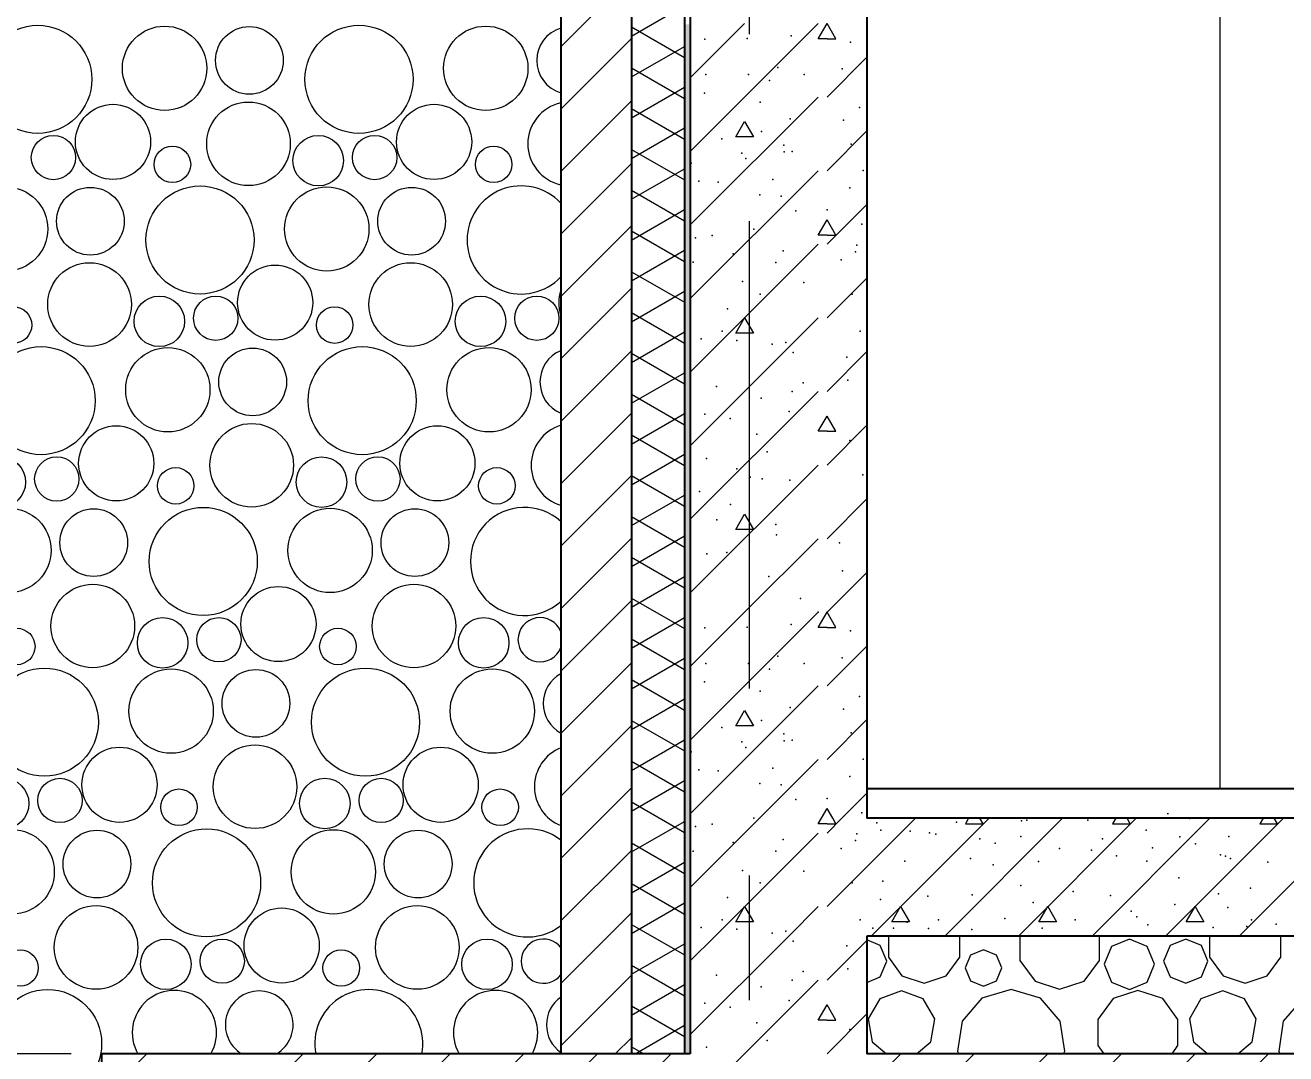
# Model space of a CAD drawing. Header units: millimetres. Extents: x 18162 to 7085488, y 72188 to 247925.
# Drawn here: x 4242883 to 4245025, y 100003 to 101750 of the extents above; entities that cross this region are included whole.
import ezdxf
from ezdxf.enums import TextEntityAlignment as Align

# ---------------------------------------------------------------- set-up
doc = ezdxf.new("R2010")
doc.units = ezdxf.units.MM
doc.header["$MEASUREMENT"] = 0
doc.linetypes.add('Double Dashed', pattern=[1093.611073, 529.166651, -211.666656, 141.111112, -211.666656])
for name, color, linetype in [('Archicad Doors', 7, 'Continuous'), ('Structural - Bearing', 7, 'Continuous'), ('Structural - Grid', 7, 'Continuous')]:
    doc.layers.add(name, color=color, linetype=linetype)
doc.styles.add('GENERATED_STYLE_3', font='', dxfattribs={"width": 0.8})
doc.styles.get('GENERATED_STYLE_3').set_extended_font_data('ISOCPEUR MON')
doc.dimstyles.new('GENERATED_STYLE__12', dxfattribs={"dimtxt": 330.000007, "dimasz": 171, "dimexe": 0.18, "dimexo": 150, "dimgap": 0, "dimtad": 1, "dimdec": 0, "dimzin": 0, "dimdsep": 46, "dimtxsty": 'GENERATED_STYLE_3', "dimblk": 'ARROWHEAD_2', "dimblk1": 'ARROWHEAD_2', "dimblk2": 'ARROWHEAD_2', "dimcen": 0.09, "dimclrd": 13, "dimclre": 13, "dimclrt": 13, "dimadec": 0, "dimazin": 0, "dimtfac": 1, "dimtdec": 4, "dimtmove": 0, "dimatfit": 3, "dimfxl": 1, "dimtolj": 1, "dimtzin": 0, "dimarcsym": 0})

# ---------------------------------------------------------------- blocks, each defined once
blk = doc.blocks.new('*X1251', base_point=(4294986.6, 104752.7))
at = {"color": 254, "linetype": 'Continuous', "lineweight": 13}
for centre, radius in [((4242904.7, 101657.9), 91.8), ((4243120.1, 101676.6), 71.6), ((4243264.1, 101689.9), 57.5), ((4243450.3, 101657.9), 91.8), ((4243665.6, 101676.6), 71.6), ((4243032.4, 101551.6), 63.8), ((4243262.6, 101548.3), 71), ((4243577.9, 101551.6), 63.8), ((4242931.3, 101525), 37.6), ((4243381.1, 101519.7), 42.9), ((4243476.9, 101525), 37.6), ((4243133.4, 101513.4), 31), ((4243679, 101513.4), 31), ((4242850.1, 101403.6), 71.6), ((4242994.1, 101416.9), 57.5), ((4243180.3, 101385), 91.8), ((4243395.6, 101403.6), 71.6), ((4243539.7, 101416.9), 57.5), ((4242992.6, 101275.3), 71), ((4243538.1, 101275.3), 71), ((4243307.9, 101278.6), 63.8), ((4243111.1, 101246.7), 42.9), ((4243206.9, 101252), 37.6), ((4243656.7, 101246.7), 42.9), ((4243752.4, 101252), 37.6), ((4242863.4, 101240.4), 31), ((4243409, 101240.4), 31), ((4242910.3, 101112), 91.8), ((4243125.6, 101130.6), 71.6), ((4243269.7, 101143.9), 57.5), ((4243455.8, 101112), 91.8), ((4243671.2, 101130.6), 71.6), ((4243037.9, 101005.6), 63.8), ((4243268.1, 101002.3), 71), ((4243583.5, 101005.6), 63.8), ((4242841.1, 100973.7), 42.9), ((4242936.9, 100979), 37.6), ((4243386.7, 100973.7), 42.9), ((4243482.4, 100979), 37.6), ((4243139, 100967.4), 31), ((4243684.5, 100967.4), 31), ((4242855.6, 100857.7), 71.6), ((4242999.7, 100870.9), 57.5), ((4243185.8, 100839), 91.8), ((4243401.2, 100857.7), 71.6), ((4243545.2, 100870.9), 57.5), ((4242998.1, 100729.3), 71), ((4243313.5, 100732.6), 63.8), ((4243543.7, 100729.3), 71), ((4242869, 100694.5), 31), ((4243116.7, 100700.7), 42.9), ((4243212.4, 100706), 37.6), ((4243414.5, 100694.5), 31), ((4243662.2, 100700.7), 42.9), ((4242915.8, 100566), 91.8), ((4243131.2, 100584.7), 71.6), ((4243275.2, 100597.9), 57.5), ((4243461.4, 100566), 91.8), ((4243676.7, 100584.7), 71.6), ((4243043.5, 100459.6), 63.8), ((4243273.7, 100456.3), 71), ((4243589, 100459.6), 63.8), ((4242846.7, 100427.7), 42.9), ((4242942.4, 100433), 37.6), ((4243392.2, 100427.7), 42.9), ((4243488, 100433), 37.6), ((4243144.5, 100421.5), 31), ((4243690.1, 100421.5), 31), ((4242861.2, 100311.7), 71.6), ((4243005.2, 100324.9), 57.5), ((4243191.4, 100293), 91.8), ((4243406.7, 100311.7), 71.6), ((4243550.8, 100324.9), 57.5), ((4243003.7, 100183.3), 71), ((4243549.3, 100183.3), 71), ((4243319, 100186.6), 63.8), ((4243122.2, 100154.7), 42.9), ((4243218, 100160), 37.6), ((4243667.8, 100154.7), 42.9), ((4242874.5, 100148.5), 31), ((4243420.1, 100148.5), 31), ((4242921.4, 100020), 91.8)]:
    blk.add_circle(centre, radius, dxfattribs=at)
for centre, radius, start, end in [((4243809.7, 101689.9), 57.5, 106.7395, 253.2605), ((4243808.1, 101548.3), 71, 102.2377, 257.7623), ((4243725.8, 101385), 91.8, 42.8955, 317.1045), ((4243853.5, 101278.6), 63.8, 161.106, 198.894), ((4243815.2, 101143.9), 57.5, 112.6242, 247.3758), ((4243813.7, 101002.3), 71, 106.8782, 253.1218), ((4243731.4, 100839), 91.8, 47.7763, 312.2237), ((4243758, 100706), 37.6, 21.0098, 338.9902), ((4243820.8, 100597.9), 57.5, 118.7736, 241.2264), ((4243819.3, 100456.3), 71, 111.636, 248.364), ((4243736.9, 100293), 91.8, 52.3051, 307.6949), ((4243763.5, 100160), 37.6, 38.2191, 321.7809), ((4243136.7, 100038.7), 71.6, 329.8296, 210.1704), ((4243280.8, 100051.9), 57.5, 301.2398, 238.7602), ((4243466.9, 100020), 91.8, 349.1541, 190.8459), ((4243682.3, 100038.7), 71.6, 329.8296, 210.1704), ((4243826.3, 100051.9), 57.5, 125.311, 234.689)]:
    blk.add_arc(centre, radius, start, end, dxfattribs=at)
blk = doc.blocks.new('*X1252', base_point=(4294986.6, 104752.7))
at = {"layer": 'Structural - Bearing', "linetype": 'Continuous', "lineweight": 9}
for points in [[(4244013.1, 101751.4), (4244003.1, 101751.4), (4244003.1, 101601.4), (4244013.1, 101601.4)], [(4244013.1, 101601.4), (4244003.1, 101601.4), (4244003.1, 101451.4), (4244013.1, 101451.4)], [(4244013.1, 101451.4), (4244003.1, 101451.4), (4244003.1, 101301.4), (4244013.1, 101301.4)], [(4244013.1, 101301.4), (4244003.1, 101301.4), (4244003.1, 101151.4), (4244013.1, 101151.4)], [(4244013.1, 101151.4), (4244003.1, 101151.4), (4244003.1, 101001.4), (4244013.1, 101001.4)], [(4244013.1, 101001.4), (4244003.1, 101001.4), (4244003.1, 100851.4), (4244013.1, 100851.4)], [(4244013.1, 100851.4), (4244003.1, 100851.4), (4244003.1, 100701.4), (4244013.1, 100701.4)], [(4244013.1, 100701.4), (4244003.1, 100701.4), (4244003.1, 100551.4), (4244013.1, 100551.4)], [(4244003.1, 100401.4), (4244013.1, 100401.4), (4244013.1, 100402.7), (4244013.1, 100551.4), (4244003.1, 100551.4)], [(4244013.1, 100401.4), (4244003.1, 100401.4), (4244003.1, 100251.4), (4244013.1, 100251.4)], [(4244003.1, 100101.4), (4244013.1, 100101.4), (4244013.1, 100202.7), (4244013.1, 100251.4), (4244003.1, 100251.4)], [(4244003.1, 100002.7), (4244013.1, 100002.7), (4244013.1, 100101.4), (4244003.1, 100101.4)]]:
    blk.add_hatch(color=7, dxfattribs=at).paths.add_polyline_path(points)
blk = doc.blocks.new('*X1253', base_point=(4294986.6, 104752.7))
at = {"layer": 'Structural - Bearing', "color": 7, "linetype": 'Continuous', "lineweight": 9}
for p, q in [((4244013.1, 101660.5), (4244105.3, 101752.6)), ((4244013.1, 101535.5), (4244230.3, 101752.6)), ((4244230.3, 101726.7), (4244245.4, 101752.7)), ((4244260.5, 101726.7), (4244245.4, 101752.7)), ((4244245.4, 101726.6), (4244230.3, 101726.7)), ((4244245.4, 101726.6), (4244260.5, 101726.7)), ((4244245.4, 101627.6), (4244313.1, 101695.3)), ((4244013.1, 101410.5), (4244230.3, 101627.6)), ((4244090.2, 101560), (4244105.3, 101586)), ((4244105.3, 101586), (4244120.2, 101560)), ((4244120.2, 101560), (4244090.2, 101560)), ((4244245.4, 101502.6), (4244313.1, 101570.3)), ((4244013.1, 101285.5), (4244230.3, 101502.6)), ((4244245.4, 101377.6), (4244313.1, 101445.3)), ((4244230.3, 101393.3), (4244245.4, 101419.3)), ((4244260.5, 101393.3), (4244245.4, 101419.3)), ((4244245.4, 101393.3), (4244230.3, 101393.3)), ((4244245.4, 101393.3), (4244260.5, 101393.3)), ((4244013.1, 101160.5), (4244230.3, 101377.6)), ((4244245.4, 101252.6), (4244313.1, 101320.3)), ((4244013.1, 101035.5), (4244230.3, 101252.6)), ((4244090.2, 101226.7), (4244105.3, 101252.7)), ((4244105.3, 101252.7), (4244120.2, 101226.6)), ((4244120.2, 101226.6), (4244090.2, 101226.7)), ((4244245.4, 101127.6), (4244313.1, 101195.3)), ((4244013.1, 100910.5), (4244230.3, 101127.6)), ((4244230.3, 101060), (4244245.4, 101086)), ((4244260.5, 101060), (4244245.4, 101086)), ((4244245.4, 101002.6), (4244313.1, 101070.3)), ((4244245.4, 101060), (4244230.3, 101060)), ((4244245.4, 101060), (4244260.5, 101060)), ((4244013.1, 100785.5), (4244230.3, 101002.6)), ((4244245.4, 100877.6), (4244313.1, 100945.3)), ((4244090.2, 100893.3), (4244105.3, 100919.3)), ((4244105.3, 100919.3), (4244120.2, 100893.3)), ((4244120.2, 100893.3), (4244090.2, 100893.3)), ((4244105.3, 100752.6), (4244230.3, 100877.6)), ((4244245.4, 100752.6), (4244313.1, 100820.3)), ((4244013.1, 100660.4), (4244105.3, 100752.6)), ((4244013.1, 100535.4), (4244230.3, 100752.6)), ((4244230.3, 100726.6), (4244245.4, 100752.6)), ((4244260.5, 100726.6), (4244245.4, 100752.6)), ((4244245.4, 100726.6), (4244230.3, 100726.6)), ((4244245.4, 100726.6), (4244260.5, 100726.6)), ((4244245.4, 100627.6), (4244313.1, 100695.3)), ((4244013.1, 100410.4), (4244230.3, 100627.6)), ((4244090.2, 100560), (4244105.3, 100586)), ((4244105.3, 100586), (4244120.2, 100559.9)), ((4244120.2, 100559.9), (4244090.2, 100560)), ((4244245.4, 100502.6), (4244313.1, 100570.3)), ((4244130.4, 100402.7), (4244230.3, 100502.6)), ((4244270.5, 100402.7), (4244313.1, 100445.3)), ((4244235.8, 100402.7), (4244245.4, 100419.3)), ((4244255.1, 100402.7), (4244245.4, 100419.3))]:
    blk.add_line(p, q, dxfattribs=at)
for p in [(4244184.6, 101731.7), (4244037.5, 101726.1), (4244109.7, 101727.2), (4244285, 101721), (4244161.9, 101678.1), (4244271, 101675.5), (4244039.6, 101665.9), (4244111.7, 101665.9), (4244147.5, 101656), (4244206.7, 101665.8), (4244037, 101634.3), (4244132, 101618.9), (4244300.5, 101609.8), (4244182.9, 101590.9), (4244273.5, 101588.3), (4244134, 101569), (4244066.6, 101556.9), (4244172.2, 101546.3), (4244286.4, 101547.8), (4244100.5, 101532.3), (4244107.3, 101523.1), (4244172.4, 101534.5), (4244186.1, 101535.5), (4244014.6, 101515.4), (4244306.5, 101503), (4244027.6, 101484.9), (4244060.2, 101483.2), (4244060.2, 101483.2), (4244153.3, 101487.9), (4244131, 101461.8), (4244167.4, 101459.3), (4244283.9, 101473.6), (4244192.4, 101434.5), (4244245.4, 101436.4), (4244304.4, 101411.9), (4244022, 101388.7), (4244050.3, 101392.6), (4244121.1, 101403.1), (4244295.7, 101376.3), (4244017.7, 101347.2), (4244085.8, 101361.5), (4244158.3, 101346.9), (4244170.9, 101366.5), (4244269.6, 101351.4), (4244293.5, 101364.7), (4244101.7, 101314.2), (4244206.2, 101312.9), (4244132, 101292.9), (4244288, 101292.9), (4244076.4, 101268.1), (4244067.1, 101230.1), (4244301.9, 101230.1), (4244031.6, 101217.1), (4244092.3, 101214.1), (4244152.1, 101207.9), (4244175.6, 101210.9), (4244187.7, 101194), (4244278.7, 101186.2), (4244057.7, 101136.1), (4244204.8, 101142.4), (4244280.7, 101146.8), (4244133.5, 101116.3), (4244186.1, 101127.5), (4244181.2, 101093.5), (4244037.8, 101088.9), (4244080.8, 101081.9), (4244126.2, 101055.2), (4244126.2, 101055.2), (4244143.5, 101025), (4244283.9, 101044.2), (4244040.5, 101013.7), (4244091.9, 100996.2), (4244115, 100982.2), (4244306.2, 100986.2), (4244135.1, 100979.2), (4244182, 100976.9), (4244028.7, 100957.9), (4244081.1, 100935.9), (4244057.9, 100909.6), (4244158.3, 100901.9), (4244312.7, 100906.4), (4244159.5, 100884), (4244074.9, 100854), (4244266.6, 100870.7), (4244041, 100852), (4244146.7, 100813.5), (4244271.7, 100823), (4244200.1, 100776.2), (4244230.3, 100752.6), (4244230.3, 100752.6), (4244230.3, 100752.6), (4244245.4, 100752.6), (4244245.4, 100752.6), (4244245.4, 100752.6), (4244037.5, 100726), (4244109.7, 100727.2), (4244184.6, 100731.7), (4244285, 100720.9), (4244039.6, 100665.9), (4244111.7, 100665.9), (4244161.9, 100678.1), (4244206.7, 100665.8), (4244271, 100675.5), (4244147.5, 100656), (4244037, 100634.3), (4244132, 100618.9), (4244300.5, 100609.8), (4244182.9, 100590.9), (4244273.5, 100588.3), (4244066.6, 100556.9), (4244134, 100569), (4244100.5, 100532.3), (4244172.2, 100546.3), (4244172.4, 100534.5), (4244186.1, 100535.4), (4244286.4, 100547.8), (4244014.6, 100515.4), (4244107.3, 100523.1), (4244306.5, 100503), (4244027.6, 100484.8), (4244060.2, 100483.2), (4244060.2, 100483.2), (4244153.3, 100487.8), (4244283.9, 100473.6), (4244131, 100461.7), (4244167.4, 100459.3), (4244192.4, 100434.5), (4244245.4, 100436.3), (4244304.4, 100411.9), (4244121.1, 100403.1)]:
    blk.add_point(p, dxfattribs=at)
blk = doc.blocks.new('*X1254', base_point=(4294986.6, 104752.7))
at = {"layer": 'Structural - Bearing', "color": 7, "linetype": 'Continuous', "lineweight": 9}
for p, q in [((4244013.1, 100160.4), (4244055.4, 100202.7)), ((4244013.1, 100035.4), (4244180.4, 100202.7)), ((4244245.4, 100127.6), (4244313.1, 100195.3)), ((4244105.4, 100002.7), (4244230.3, 100127.6)), ((4244230.3, 100060), (4244245.4, 100086)), ((4244260.5, 100060), (4244245.4, 100086)), ((4244245.5, 100002.7), (4244313.1, 100070.3)), ((4244245.4, 100060), (4244230.3, 100060)), ((4244245.4, 100060), (4244260.5, 100060))]:
    blk.add_line(p, q, dxfattribs=at)
for p in [(4244187.7, 100193.9), (4244278.7, 100186.2), (4244280.7, 100146.8), (4244057.7, 100136.1), (4244186.1, 100127.5), (4244204.8, 100142.4), (4244133.5, 100116.2), (4244037.8, 100088.9), (4244181.2, 100093.4), (4244080.8, 100081.9), (4244126.2, 100055.2), (4244126.2, 100055.2), (4244283.9, 100044.2), (4244143.5, 100025), (4244040.5, 100013.7)]:
    blk.add_point(p, dxfattribs=at)
blk = doc.blocks.new('*X1456', base_point=(4294986.6, 104752.7))
at = {"layer": 'Structural - Bearing', "color": 7, "linetype": 'Continuous', "lineweight": 9}
for p, q in [((4243013.1, 99925.6), (4243090.2, 100002.7)), ((4243230.3, 99877.6), (4243355.4, 100002.7)), ((4243230.3, 100002.6), (4243230.4, 100002.7)), ((4243230.3, 99752.6), (4243480.4, 100002.7)), ((4243355.3, 99752.6), (4243605.4, 100002.7)), ((4243480.3, 99752.6), (4243730.4, 100002.7)), ((4243605.3, 99752.6), (4243855.4, 100002.7)), ((4243730.3, 99752.6), (4243980.4, 100002.7)), ((4243855.3, 99752.6), (4244105.4, 100002.7)), ((4244245.4, 99877.6), (4244370.5, 100002.7)), ((4244245.4, 100002.6), (4244245.5, 100002.7)), ((4244245.4, 99752.6), (4244495.5, 100002.7)), ((4244370.4, 99752.6), (4244620.5, 100002.7)), ((4244495.4, 99752.6), (4244745.5, 100002.7)), ((4244620.4, 99752.6), (4244870.5, 100002.7)), ((4244745.4, 99752.6), (4244995.5, 100002.7))]:
    blk.add_line(p, q, dxfattribs=at)
blk = doc.blocks.new('*X1494', base_point=(4294986.6, 104752.7))
at = {"layer": 'Structural - Bearing', "color": 7, "linetype": 'Continuous', "lineweight": 9}
for p, q in [((4244335.7, 100186.6), (4244313.1, 100196)), ((4244349.5, 100202.7), (4244349.5, 100166.9)), ((4244470.9, 100166.9), (4244470.9, 100202.7)), ((4244572.9, 100202.7), (4244572.9, 100161.4)), ((4244707.9, 100161.4), (4244707.9, 100202.7)), ((4244758.9, 100197.6), (4244728.6, 100185)), ((4244789.2, 100185), (4244758.9, 100197.6)), ((4244854.7, 100197.6), (4244828.1, 100186.6)), ((4244881.3, 100186.6), (4244854.7, 100197.6)), ((4244895, 100202.7), (4244895, 100166.9)), ((4245016.4, 100166.9), (4245016.4, 100202.7)), ((4244346.7, 100160), (4244335.7, 100186.6)), ((4244489.3, 100170.4), (4244480.2, 100148.5)), ((4244511.2, 100179.5), (4244489.3, 100170.4)), ((4244533.2, 100170.4), (4244511.2, 100179.5)), ((4244542.2, 100148.5), (4244533.2, 100170.4)), ((4244728.6, 100185), (4244716, 100154.7)), ((4244801.8, 100154.7), (4244789.2, 100185)), ((4244828.1, 100186.6), (4244817.1, 100160)), ((4244892.3, 100160), (4244881.3, 100186.6)), ((4244335.7, 100133.4), (4244346.7, 100160)), ((4244349.5, 100166.9), (4244372.6, 100135)), ((4244447.7, 100135), (4244470.9, 100166.9)), ((4244480.2, 100148.5), (4244489.3, 100126.5)), ((4244533.2, 100126.5), (4244542.2, 100148.5)), ((4244572.9, 100161.4), (4244598.7, 100125.9)), ((4244682.1, 100125.9), (4244707.9, 100161.4)), ((4244716, 100154.7), (4244728.6, 100124.4)), ((4244789.2, 100124.4), (4244801.8, 100154.7)), ((4244817.1, 100160), (4244828.1, 100133.4)), ((4244881.3, 100133.4), (4244892.3, 100160)), ((4244895, 100166.9), (4244918.2, 100135)), ((4244993.2, 100135), (4245016.4, 100166.9)), ((4244313.1, 100124), (4244335.7, 100133.4)), ((4244372.6, 100135), (4244410.2, 100122.8)), ((4244410.2, 100122.8), (4244447.7, 100135)), ((4244489.3, 100126.5), (4244511.2, 100117.5)), ((4244511.2, 100117.5), (4244533.2, 100126.5)), ((4244598.7, 100125.9), (4244640.4, 100112.4)), ((4244640.4, 100112.4), (4244682.1, 100125.9)), ((4244828.1, 100133.4), (4244854.7, 100122.4)), ((4244854.7, 100122.4), (4244881.3, 100133.4)), ((4244918.2, 100135), (4244955.7, 100122.8)), ((4244955.7, 100122.8), (4244993.2, 100135)), ((4244371.9, 100109.4), (4244334.9, 100096)), ((4244408.9, 100096), (4244371.9, 100109.4)), ((4244558.1, 100111.8), (4244508.4, 100097.2)), ((4244607.7, 100097.2), (4244558.1, 100111.8)), ((4244728.6, 100124.4), (4244758.9, 100111.8)), ((4244773.4, 100110.2), (4244731.4, 100096.6)), ((4244758.9, 100111.8), (4244789.2, 100124.4)), ((4244815.5, 100096.6), (4244773.4, 100110.2)), ((4244917.5, 100109.4), (4244880.5, 100096)), ((4244954.5, 100096), (4244917.5, 100109.4)), ((4244334.9, 100096), (4244315.3, 100061.9)), ((4244428.6, 100061.9), (4244408.9, 100096)), ((4244508.4, 100097.2), (4244474.6, 100058.1)), ((4244641.6, 100058.1), (4244607.7, 100097.2)), ((4244731.4, 100096.6), (4244705.4, 100060.8)), ((4244841.5, 100060.8), (4244815.5, 100096.6)), ((4244880.5, 100096), (4244860.8, 100061.9)), ((4244974.1, 100061.9), (4244954.5, 100096)), ((4245054, 100097.2), (4245020.1, 100058.1)), ((4244315.3, 100061.9), (4244322.1, 100023.1)), ((4244421.7, 100023.1), (4244428.6, 100061.9)), ((4244860.8, 100061.9), (4244867.6, 100023.1)), ((4244967.3, 100023.1), (4244974.1, 100061.9)), ((4244474.6, 100058.1), (4244467.2, 100006.9)), ((4244649, 100006.9), (4244641.6, 100058.1)), ((4244705.4, 100060.8), (4244705.4, 100016.6)), ((4244841.5, 100016.6), (4244841.5, 100060.8)), ((4245020.1, 100058.1), (4245012.7, 100006.9)), ((4244322.1, 100023.1), (4244346.4, 100002.7)), ((4244397.4, 100002.7), (4244421.7, 100023.1)), ((4244867.6, 100023.1), (4244892, 100002.7)), ((4244943, 100002.7), (4244967.3, 100023.1)), ((4244467.2, 100006.9), (4244469.1, 100002.7)), ((4244647, 100002.7), (4244649, 100006.9)), ((4244705.4, 100016.6), (4244715.4, 100002.7)), ((4244831.4, 100002.7), (4244841.5, 100016.6)), ((4245012.7, 100006.9), (4245014.7, 100002.7))]:
    blk.add_line(p, q, dxfattribs=at)
blk = doc.blocks.new('*X1495', base_point=(4294986.6, 104752.7))
at = {"layer": 'Structural - Bearing', "color": 7, "linetype": 'Continuous', "lineweight": 9}
for p, q in [((4244013.1, 100285.4), (4244130.4, 100402.7)), ((4244230.3, 100393.3), (4244235.8, 100402.7)), ((4244245.4, 100393.3), (4244230.3, 100393.3)), ((4244245.4, 100252.6), (4244395.5, 100402.7)), ((4244245.4, 100377.6), (4244270.5, 100402.7)), ((4244245.4, 100393.3), (4244260.5, 100393.3)), ((4244260.5, 100393.3), (4244255.1, 100402.7)), ((4244320.5, 100202.7), (4244520.5, 100402.7)), ((4244445.5, 100202.7), (4244645.5, 100402.7)), ((4244485.9, 100402.7), (4244480.5, 100393.3)), ((4244480.5, 100393.3), (4244510.5, 100393.3)), ((4244510.5, 100393.3), (4244505.1, 100402.7)), ((4244570.5, 100202.7), (4244770.5, 100402.7)), ((4244695.5, 100202.7), (4244895.5, 100402.7)), ((4244735.9, 100402.7), (4244730.5, 100393.3)), ((4244730.5, 100393.3), (4244760.5, 100393.3)), ((4244760.5, 100393.3), (4244755.1, 100402.7)), ((4244820.5, 100202.7), (4245020.5, 100402.7)), ((4244945.5, 100202.7), (4245145.5, 100402.7)), ((4244985.9, 100402.7), (4244980.5, 100393.3)), ((4244980.5, 100393.3), (4245010.5, 100393.3)), ((4245010.5, 100393.3), (4245005.1, 100402.7)), ((4244055.4, 100202.7), (4244230.3, 100377.6)), ((4244090.2, 100226.6), (4244105.3, 100252.6)), ((4244105.3, 100252.6), (4244120.2, 100226.6)), ((4244180.4, 100202.7), (4244230.3, 100252.6)), ((4244355.3, 100226.6), (4244370.4, 100252.6)), ((4244370.4, 100252.6), (4244385.3, 100226.6)), ((4244605.3, 100226.6), (4244620.4, 100252.6)), ((4244620.4, 100252.6), (4244635.3, 100226.6)), ((4244855.3, 100226.6), (4244870.4, 100252.6)), ((4244870.4, 100252.6), (4244885.3, 100226.6)), ((4244120.2, 100226.6), (4244090.2, 100226.6)), ((4244385.3, 100226.6), (4244355.3, 100226.6)), ((4244635.3, 100226.6), (4244605.3, 100226.6)), ((4244885.3, 100226.6), (4244855.3, 100226.6))]:
    blk.add_line(p, q, dxfattribs=at)
for p in [(4244022, 100388.7), (4244050.3, 100392.6), (4244330.1, 100395.1), (4244465.3, 100396.4), (4244575.6, 100398.6), (4244584.7, 100399.5), (4244688.2, 100399.5), (4244861.3, 100402.6), (4244085.8, 100361.5), (4244170.9, 100366.5), (4244293.5, 100364.7), (4244295.7, 100376.3), (4244336.6, 100382.3), (4244386.4, 100380.7), (4244419.3, 100377.8), (4244430.1, 100375.5), (4244505, 100367.9), (4244574.8, 100372), (4244713.2, 100367.9), (4244787.3, 100382.3), (4244844.6, 100371.1), (4244927.6, 100372), (4244017.7, 100347.1), (4244158.3, 100346.9), (4244269.6, 100351.3), (4244531.1, 100360.4), (4244640.3, 100351.6), (4244694.4, 100348.5), (4244798.4, 100352.3), (4244871, 100359.1), (4244913.8, 100340.7), (4244377.6, 100329.9), (4244488.9, 100334.6), (4244527.6, 100323.9), (4244604.3, 100329.4), (4244737.1, 100339.1), (4244788.7, 100329.9), (4244922.1, 100338.1), (4244930.8, 100334.6), (4244994.2, 100328.4), (4244101.7, 100314.2), (4244206.2, 100312.9), (4244843.1, 100301.3), (4244132, 100292.8), (4244288, 100292.8), (4244340.4, 100296), (4244574.8, 100288.5), (4244663.4, 100278.1), (4244964.4, 100284.2), (4244076.4, 100268.1), (4244335.9, 100265), (4244416.4, 100270.2), (4244492, 100272.7), (4244595.4, 100259.9), (4244726.7, 100271.5), (4244836.2, 100256.1), (4244910.5, 100274.5), (4244547.3, 100232.5), (4244762, 100244.9), (4244771.8, 100235.4), (4244926.2, 100251.1), (4244031.6, 100217.1), (4244067.1, 100230.1), (4244092.3, 100214.1), (4244301.9, 100230.1), (4244323.2, 100215.8), (4244358.4, 100216.1), (4244381.6, 100226.4), (4244417.8, 100215.6), (4244434.8, 100230.1), (4244491.1, 100213.6), (4244610.8, 100216.1), (4244666.6, 100230.1), (4244790.5, 100221.9), (4244901.5, 100217.1), (4244958.6, 100218.7), (4244966.4, 100230.1), (4245008.5, 100222.8), (4244152.1, 100207.8), (4244175.6, 100210.8)]:
    blk.add_point(p, dxfattribs=at)
blk = doc.blocks.new('Standard grid marker[362]_3', base_point=(4244113.1, 164752.7))
at = {"layer": 'Structural - Grid', "color": 13, "linetype": 'Double Dashed', "lineweight": 13, "ltscale": 1.5}
blk.add_line((4244113.1, 163752.7), (4244113.1, 97752.7), dxfattribs=at)
at = {"layer": 'Structural - Grid', "color": 13, "lineweight": 13, "style": 'GENERATED_STYLE_3'}
blk.add_attdef('AC_MarkerText_1', text='', height=375, rotation=360, dxfattribs=at).set_placement((4244113.1, 96490.2), align=Align.TOP_CENTER)
blk = doc.blocks.new('*D1582', base_point=(4294986.6, 104752.7))
at = {"color": 12, "linetype": 'Continuous', "lineweight": 35}
for p, q in [((4242680.2, 104817.7), (4242905.2, 104687.8)), ((4242680.2, 100067.7), (4242905.2, 99937.8))]:
    blk.add_line(p, q, dxfattribs=at)
at = {"color": 13, "linetype": 'Continuous', "lineweight": 13}
for p, q in [((4244092.8, 104752.7), (4242623.9, 104752.7)), ((4242792.7, 100002.7), (4242792.7, 104752.7)), ((4242961.4, 100002.7), (4242623.9, 100002.7)), ((4242792.7, 99892.7), (4242792.7, 100002.7))]:
    blk.add_line(p, q, dxfattribs=at)
at = {"color": 13, "lineweight": 13, "char_height": 330, "attachment_point": 7, "rotation": 90, "style": 'GENERATED_STYLE_3'}
for s, insert in [('\\A1;{\\pql;\\fISOCPEUR MON|b0|i0|c0|p0;\\W0.800000;600}', (4242822.5, 104134.4)), ('\\A1;{\\pql;\\fISOCPEUR MON|b0|i0|c0|p0;\\W0.800000;4,750}', (4242888.3, 101672.9))]:
    blk.add_mtext(s, dxfattribs=dict(at, insert=insert))
blk = doc.blocks.new('ARROWHEAD_2')
at = {"color": 0, "linetype": 'Continuous', "lineweight": 0}
for p, q in [((-0.378, -0.655), (0.378, 0.655)), ((0, 0), (-1, 0))]:
    blk.add_line(p, q, dxfattribs=at)
blk = doc.blocks.new('*D1584', base_point=(4294986.6, 104752.7))
at = {"color": 12, "linetype": 'Continuous', "lineweight": 35}
for p, q in [((4241780.2, 105417.7), (4242005.2, 105287.8)), ((4241780.2, 100067.7), (4242005.2, 99937.8))]:
    blk.add_line(p, q, dxfattribs=at)
at = {"color": 13, "linetype": 'Continuous', "lineweight": 13}
for p, q in [((4241892.7, 100002.7), (4241892.7, 105352.7)), ((4242863.1, 100002.7), (4241723.9, 100002.7)), ((4241892.7, 99892.7), (4241892.7, 100002.7))]:
    blk.add_line(p, q, dxfattribs=at)
at = {"color": 13, "lineweight": 13, "insert": (4241988.3, 102262.7), "char_height": 330, "attachment_point": 7, "rotation": 90, "style": 'GENERATED_STYLE_3'}
blk.add_mtext('\\A1;{\\pql;\\fISOCPEUR MON|b0|i0|c0|p0;\\W0.800000;5,350}', dxfattribs=at)
blk = doc.blocks.new('*D1585', base_point=(4294986.6, 104752.7))
at = {"color": 13, "linetype": 'Continuous', "lineweight": 13}
for p, q in [((4241892.7, 107052.7), (4241892.7, 108352.7)), ((4243613.1, 107052.7), (4241723.9, 107052.7)), ((4241892.7, 105352.7), (4241892.7, 107052.7)), ((4243613.1, 105352.7), (4241723.9, 105352.7)), ((4241892.7, 100002.7), (4241892.7, 105352.7))]:
    blk.add_line(p, q, dxfattribs=at)
at = {"color": 12, "linetype": 'Continuous', "lineweight": 35}
for p, q in [((4241780.2, 107117.7), (4242005.2, 106987.8)), ((4241780.2, 105417.7), (4242005.2, 105287.8))]:
    blk.add_line(p, q, dxfattribs=at)
at = {"color": 13, "lineweight": 13, "insert": (4241988.3, 105814.1), "char_height": 330, "attachment_point": 7, "rotation": 90, "style": 'GENERATED_STYLE_3'}
blk.add_mtext('\\A1;{\\pql;\\fISOCPEUR MON|b0|i0|c0|p0;\\W0.800000;1,700}', dxfattribs=at)
blk = doc.blocks.new('*D1645', base_point=(4294986.6, 104752.7))
at = {"color": 12, "linetype": 'Continuous', "lineweight": 35}
for p, q in [((4240879.8, 151117.7), (4241104.8, 150987.8)), ((4240879.8, 100067.7), (4241104.8, 99937.8))]:
    blk.add_line(p, q, dxfattribs=at)
at = {"color": 13, "linetype": 'Continuous', "lineweight": 13}
for p, q in [((4243613.1, 151052.7), (4240823.6, 151052.7)), ((4240992.3, 100002.7), (4240992.3, 151052.7)), ((4242863.1, 100002.7), (4240823.6, 100002.7)), ((4240992.3, 99892.7), (4240992.3, 100002.7))]:
    blk.add_line(p, q, dxfattribs=at)
at = {"color": 13, "lineweight": 13, "insert": (4241088, 125046.9), "char_height": 330, "attachment_point": 7, "rotation": 90, "style": 'GENERATED_STYLE_3'}
blk.add_mtext('\\A1;{\\pql;\\fISOCPEUR MON|b0|i0|c0|p0;\\W0.800000;51,050}', dxfattribs=at)

msp = doc.modelspace()

# ---------------------------------------------------------------- hatches: boundary and pattern name
at = {"layer": 'Structural - Bearing', "linetype": 'Continuous', "lineweight": 9}
h = msp.add_hatch(dxfattribs=at)
h.set_pattern_fill('Common_Brick_0003', style=0, pattern_type=2)
h.set_pattern_definition([(45, (4294986.58, 104752.706), (-53.03301, 53.03301), [])])
h.paths.add_polyline_path([(4243793.1, 100002.7), (4243913.1, 100002.7), (4243913.1, 104652.7), (4243793.1, 104652.7)])
h = msp.add_hatch(dxfattribs=at)
h.set_pattern_fill('Batt_Insulation_0003', style=0, pattern_type=2)
h.set_pattern_definition([(330, (4294986.58, 104752.706), (30, 51.961524), []), (30, (4294986.58, 104752.706), (-30, 51.961524), [])])
h.paths.add_polyline_path([(4243913.1, 100002.7), (4244003.1, 100002.7), (4244003.1, 104652.7), (4243913.1, 104652.7)])
h = msp.add_hatch(dxfattribs=at)
h.set_pattern_fill('Lightweight_Concrete_0003', style=0, pattern_type=2)
h.set_pattern_definition([(0, (4294986.6, 104752.7), (0, 1169.134), [73.125, -601.875]), (0, (4295324.1, 105337.3), (0, 1169.134), [73.125, -601.875]), (60, (4294986.6, 104752.7), (-1012.5, 584.567), [73.125, -601.875]), (60, (4295661.6, 104752.7), (-1012.5, 584.567), [73.125, -601.875]), (120, (4295059.7, 104752.7), (1012.5, 584.567), [73.125, -601.875]), (120, (4295734.7, 104752.7), (1012.5, 584.567), [73.125, -601.875]), (0, (4294986.58, 104865.2), (0, 225), [0, -225, 0, -337.5]), (45, (4295099.08, 104865.2), (-159.099, 159.099), [0, -168.75, 0, -281.25])])
h.paths.add_polyline_path([(4244313.1, 100452.7), (4244313.1, 100402.7), (4250463.1, 100402.7), (4250463.1, 100452.7)])

# ---------------------------------------------------------------- linework, layer by layer
at = {"color": 7, "linetype": 'Continuous', "lineweight": 13, "flags": 128}
msp.add_lwpolyline([(4237213.1, 102402.7), (4240913.1, 98702.7), (4242913.1, 98702.7), (4243013.1, 98702.7), (4243013.1, 100002.7), (4243793.1, 100002.7), (4243793.1, 102402.7)], close=True, dxfattribs=at)
at = {"layer": 'Archicad Doors', "color": 7, "linetype": 'Continuous', "lineweight": 9}
msp.add_line((4244913.1, 100452.7), (4244913.1, 103452.7), dxfattribs=at)
at = {"layer": 'Structural - Bearing', "color": 7, "linetype": 'Continuous', "lineweight": 25}
for p, q in [((4243793.1, 104652.7), (4243793.1, 100002.7)), ((4243913.1, 104652.7), (4243913.1, 100002.7)), ((4244003.1, 104652.7), (4244003.1, 100002.7)), ((4244313.1, 104492.7), (4244313.1, 100452.7)), ((4244313.1, 100452.7), (4244313.1, 100402.7)), ((4250463.1, 100452.7), (4244313.1, 100452.7)), ((4250463.1, 100402.7), (4244313.1, 100402.7)), ((4244313.1, 100202.7), (4244313.1, 100002.7)), ((4250463.1, 100202.7), (4244313.1, 100202.7)), ((4243013.1, 100002.7), (4243013.1, 98802.7)), ((4243793.1, 100002.7), (4243013.1, 100002.7)), ((4250463.1, 100002.7), (4244313.1, 100002.7))]:
    msp.add_line(p, q, dxfattribs=at)
at = {"layer": 'Structural - Bearing', "color": 7, "linetype": 'Continuous', "lineweight": 25, "flags": 128}
for points in [[(4244013.1, 104652.7), (4244013.1, 104492.7), (4244013.1, 100402.7), (4244013.1, 100202.7), (4244013.1, 100002.7)], [(4244013.1, 100002.7), (4244003.1, 100002.7), (4243913.1, 100002.7), (4243793.1, 100002.7)]]:
    msp.add_lwpolyline(points, dxfattribs=at)

# ---------------------------------------------------------------- block references
at = {"color": 254, "linetype": 'Continuous', "lineweight": 13}
msp.add_blockref('*X1251', (4294986.6, 104752.7), dxfattribs=at)
at = {"layer": 'Structural - Bearing', "lineweight": 0}
for name in ['*X1252', '*X1253', '*X1495', '*X1254', '*X1494', '*X1456']:
    msp.add_blockref(name, (4294986.6, 104752.7), dxfattribs=at)
at = {"layer": 'Structural - Grid', "color": 13, "linetype": 'Continuous', "lineweight": 13}
msp.add_blockref('Standard grid marker[362]_3', (4244113.1, 164752.7), dxfattribs=at)

# ---------------------------------------------------------------- dimensions: what is measured, and where the dimension line sits
at = {"color": 13, "linetype": 'Continuous', "lineweight": 13}
for base, p1, p2, picture, middle in [((4240992.3, 151052.7), (4243013.1, 100002.7), (4243763.1, 151052.7), '*D1645', (4240761.3, 125725.2)), ((4241892.7, 107052.7), (4243763.1, 105352.7), (4243763.1, 107052.7), '*D1585', (4241661.7, 106366.9)), ((4241892.7, 105352.7), (4259113.1, 100002.7), (4243763.1, 105352.7), '*D1584', (4241661.7, 102815.5)), ((4242792.7, 104752.7), (4259113.1, 100002.7), (4244242.8, 104752.7), '*D1582', (4242561.7, 102225.7))]:
    dim = msp.add_linear_dim(base=base, p1=p1, p2=p2, angle=90, dimstyle='GENERATED_STYLE__12', dxfattribs=at)
    dim.commit()
    dim.dimension.update_dxf_attribs({"geometry": picture, "text_midpoint": middle, "dimtype": 160, "text_rotation": 90})

doc.saveas('drawing.dxf')
